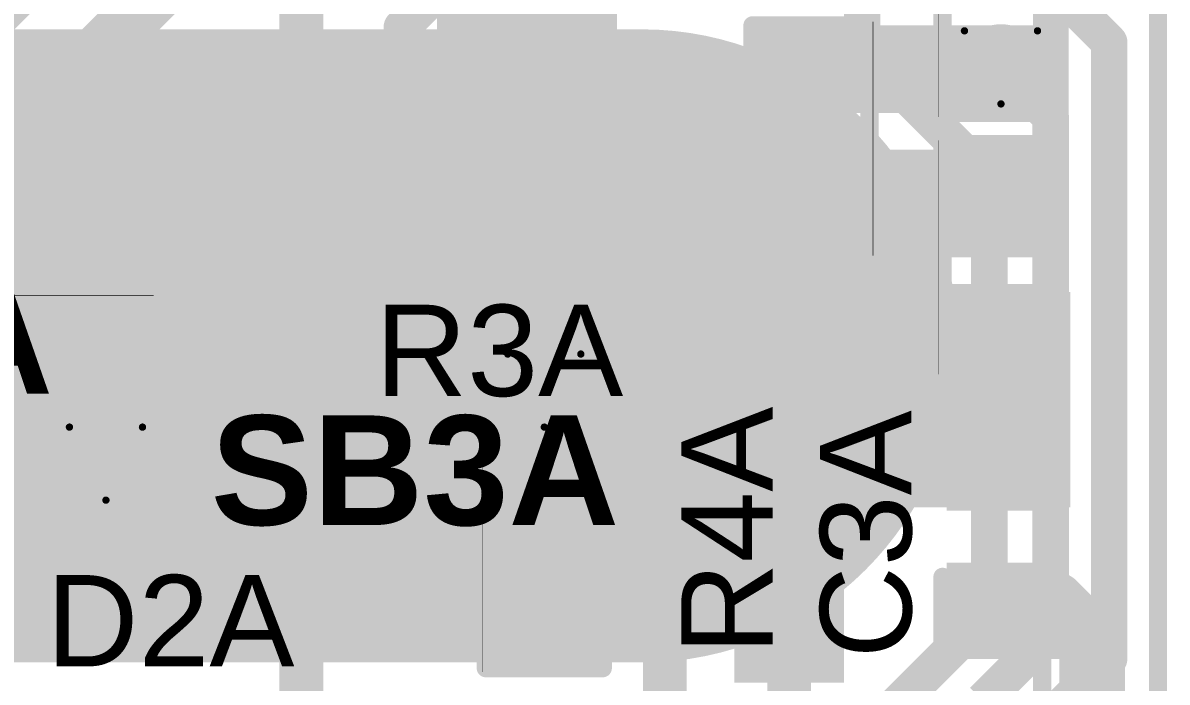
# Model space of a CAD drawing. Header units: inches. Extents: x -4.2 to 12.6, y -6.1 to 3.
# Drawn here: x -3.5186 to -3.2054, y -4.9446 to -4.7641 of the extents above; entities that cross this region are included whole.
import ezdxf

# ---------------------------------------------------------------- set-up
doc = ezdxf.new("R2010")
doc.units = ezdxf.units.IN
doc.header["$MEASUREMENT"] = 0
for name, color, linetype in [('Board Outline', 216, 'Continuous'), ('Bottom Layer', 5, 'Continuous'), ('Bottom Overlay', 54, 'Continuous'), ('Bottom Paste', 16, 'Continuous'), ('Drill Drawing', 1, 'Continuous'), ('Flex_Ribbon Bottom Coverlay', 6, 'Continuous'), ('Flex_Ribbon Top Overlay', 2, 'Continuous'), ('Top Layer', 1, 'Continuous'), ('Top Paste', 8, 'Continuous'), ('Top Solder', 216, 'Continuous'), ('Via Holes', 16, 'Continuous')]:
    doc.layers.add(name, color=color, linetype=linetype)
doc.styles.add('Arial', font='', dxfattribs={"height": 0.2})
doc.styles.add('Arial_Bold', font='', dxfattribs={"height": 0.2})
doc.styles.get('Arial').set_extended_font_data('Arial')
doc.styles.get('Arial_Bold').set_extended_font_data('Arial', bold=True)

# ---------------------------------------------------------------- blocks, each defined once
blk = doc.blocks.new('_EMG________B_2')
at = {"layer": 'Bottom Layer'}
h = blk.add_hatch(color=5, dxfattribs=at)
edge = h.paths.add_edge_path()
edge.add_arc((-0.1141722, 0.0005045), 0.0826771, 90, 270)
edge.add_line((-0.1141722, -0.0821726), (0.1141744, -0.0821726))
edge.add_arc((0.1141744, 0.0005045), 0.0826771, 270, 450)
edge.add_line((0.1141744, 0.0831816), (-0.1141722, 0.0831816))
at = {"layer": 'Bottom Paste'}
h = blk.add_hatch(color=16, dxfattribs=at)
edge = h.paths.add_edge_path()
edge.add_arc((-0.1141722, 0.0005045), 0.0826771, 90, 270)
edge.add_line((-0.1141722, -0.0821726), (0.1141744, -0.0821726))
edge.add_arc((0.1141744, 0.0005045), 0.0826771, 270, 450)
edge.add_line((0.1141744, 0.0831816), (-0.1141722, 0.0831816))
at = {"layer": 'Flex_Ribbon Bottom Coverlay'}
h = blk.add_hatch(color=6, dxfattribs=at)
edge = h.paths.add_edge_path()
edge.add_arc((-0.1141722, 0.0005045), 0.0866771, 90, 270)
edge.add_line((-0.1141722, -0.0861726), (0.1141744, -0.0861726))
edge.add_arc((0.1141744, 0.0005045), 0.0866771, 270, 450)
edge.add_line((0.1141744, 0.0871816), (-0.1141722, 0.0871816))
h = blk.add_hatch(color=6, dxfattribs=at)
edge = h.paths.add_edge_path()
edge.add_arc((-0.1141722, 0.0005045), 0.0866771, 90, 270)
edge.add_line((-0.1141722, -0.0861726), (0.1141744, -0.0861726))
edge.add_arc((0.1141744, 0.0005045), 0.0866771, 270, 450)
edge.add_line((0.1141744, 0.0871816), (-0.1141722, 0.0871816))
at = {"layer": 'Bottom Overlay', "const_width": 0.005}
blk.add_lwpolyline([(0.2237505, -0.4317177), (0.2237505, 0.4317242)], dxfattribs=at)
blk = doc.blocks.new('14_TSSOP_3')
at = {"layer": 'Flex_Ribbon Top Overlay'}
blk.add_hatch(color=2, dxfattribs=at).paths.add_polyline_path([(-0.084, 0.068), (-0.073, 0.068), (-0.073, 0.086), (-0.084, 0.086)])
at = {"layer": 'Top Layer'}
for points in [[(-0.1299212, 0.08562995), (-0.0885826, 0.08562995), (-0.0885826, 0.06791345), (-0.1299212, 0.06791345)], [(0.0885827, 0.08562995), (0.1299213, 0.08562995), (0.1299213, 0.06791345), (0.0885827, 0.06791345)], [(-0.1299212, 0.06003935), (-0.0885826, 0.06003935), (-0.0885826, 0.04232285), (-0.1299212, 0.04232285)], [(0.0885827, 0.06003945), (0.1299213, 0.06003945), (0.1299213, 0.04232295), (0.0885827, 0.04232295)], [(-0.1299212, 0.03444885), (-0.0885826, 0.03444885), (-0.0885826, 0.01673235), (-0.1299212, 0.01673235)], [(0.0885827, 0.03444885), (0.1299213, 0.03444885), (0.1299213, 0.01673235), (0.0885827, 0.01673235)], [(-0.1299212, 0.00885825), (-0.0885826, 0.00885825), (-0.0885826, -0.00885825), (-0.1299212, -0.00885825)], [(0.0885827, 0.00885835), (0.1299213, 0.00885835), (0.1299213, -0.00885815), (0.0885827, -0.00885815)], [(-0.1299212, -0.01673225), (-0.0885826, -0.01673225), (-0.0885826, -0.03444875), (-0.1299212, -0.03444875)], [(0.0885827, -0.01673225), (0.1299213, -0.01673225), (0.1299213, -0.03444875), (0.0885827, -0.03444875)], [(-0.1299212, -0.04232285), (-0.0885826, -0.04232285), (-0.0885826, -0.06003935), (-0.1299212, -0.06003935)], [(0.0885827, -0.04232275), (0.1299213, -0.04232275), (0.1299213, -0.06003925), (0.0885827, -0.06003925)], [(-0.1299212, -0.06791335), (-0.0885826, -0.06791335), (-0.0885826, -0.08562985), (-0.1299212, -0.08562985)], [(0.0885827, -0.06791335), (0.1299213, -0.06791335), (0.1299213, -0.08562985), (0.0885827, -0.08562985)]]:
    blk.add_hatch(color=1, dxfattribs=at).paths.add_polyline_path(points)
at = {"layer": 'Top Paste'}
for points in [[(-0.1299212, 0.08562995), (-0.0885826, 0.08562995), (-0.0885826, 0.06791345), (-0.1299212, 0.06791345)], [(0.0885827, 0.08562995), (0.1299213, 0.08562995), (0.1299213, 0.06791345), (0.0885827, 0.06791345)], [(-0.1299212, 0.06003935), (-0.0885826, 0.06003935), (-0.0885826, 0.04232285), (-0.1299212, 0.04232285)], [(0.0885827, 0.06003945), (0.1299213, 0.06003945), (0.1299213, 0.04232295), (0.0885827, 0.04232295)], [(-0.1299212, 0.03444885), (-0.0885826, 0.03444885), (-0.0885826, 0.01673235), (-0.1299212, 0.01673235)], [(0.0885827, 0.03444885), (0.1299213, 0.03444885), (0.1299213, 0.01673235), (0.0885827, 0.01673235)], [(-0.1299212, 0.00885825), (-0.0885826, 0.00885825), (-0.0885826, -0.00885825), (-0.1299212, -0.00885825)], [(0.0885827, 0.00885835), (0.1299213, 0.00885835), (0.1299213, -0.00885815), (0.0885827, -0.00885815)], [(-0.1299212, -0.01673225), (-0.0885826, -0.01673225), (-0.0885826, -0.03444875), (-0.1299212, -0.03444875)], [(0.0885827, -0.01673225), (0.1299213, -0.01673225), (0.1299213, -0.03444875), (0.0885827, -0.03444875)], [(-0.1299212, -0.04232285), (-0.0885826, -0.04232285), (-0.0885826, -0.06003935), (-0.1299212, -0.06003935)], [(0.0885827, -0.04232275), (0.1299213, -0.04232275), (0.1299213, -0.06003925), (0.0885827, -0.06003925)], [(-0.1299212, -0.06791335), (-0.0885826, -0.06791335), (-0.0885826, -0.08562985), (-0.1299212, -0.08562985)], [(0.0885827, -0.06791335), (0.1299213, -0.06791335), (0.1299213, -0.08562985), (0.0885827, -0.08562985)]]:
    blk.add_hatch(color=8, dxfattribs=at).paths.add_polyline_path(points)
at = {"layer": 'Top Solder'}
for points in [[(-0.1339212, 0.08962995), (-0.0845826, 0.08962995), (-0.0845826, 0.06391345), (-0.1339212, 0.06391345)], [(-0.1339212, 0.08962995), (-0.0845826, 0.08962995), (-0.0845826, 0.06391345), (-0.1339212, 0.06391345)], [(0.0845827, 0.08962995), (0.1339213, 0.08962995), (0.1339213, 0.06391345), (0.0845827, 0.06391345)], [(0.0845827, 0.08962995), (0.1339213, 0.08962995), (0.1339213, 0.06391345), (0.0845827, 0.06391345)], [(-0.1339212, 0.06403935), (-0.0845826, 0.06403935), (-0.0845826, 0.03832285), (-0.1339212, 0.03832285)], [(-0.1339212, 0.06403935), (-0.0845826, 0.06403935), (-0.0845826, 0.03832285), (-0.1339212, 0.03832285)], [(0.0845827, 0.06403945), (0.1339213, 0.06403945), (0.1339213, 0.03832295), (0.0845827, 0.03832295)], [(0.0845827, 0.06403945), (0.1339213, 0.06403945), (0.1339213, 0.03832295), (0.0845827, 0.03832295)], [(-0.1339212, 0.03844885), (-0.0845826, 0.03844885), (-0.0845826, 0.01273235), (-0.1339212, 0.01273235)], [(-0.1339212, 0.03844885), (-0.0845826, 0.03844885), (-0.0845826, 0.01273235), (-0.1339212, 0.01273235)], [(0.0845827, 0.03844885), (0.1339213, 0.03844885), (0.1339213, 0.01273235), (0.0845827, 0.01273235)], [(0.0845827, 0.03844885), (0.1339213, 0.03844885), (0.1339213, 0.01273235), (0.0845827, 0.01273235)], [(-0.1339212, 0.01285825), (-0.0845826, 0.01285825), (-0.0845826, -0.01285825), (-0.1339212, -0.01285825)], [(-0.1339212, 0.01285825), (-0.0845826, 0.01285825), (-0.0845826, -0.01285825), (-0.1339212, -0.01285825)], [(0.0845827, 0.01285835), (0.1339213, 0.01285835), (0.1339213, -0.01285815), (0.0845827, -0.01285815)], [(0.0845827, 0.01285835), (0.1339213, 0.01285835), (0.1339213, -0.01285815), (0.0845827, -0.01285815)], [(-0.1339212, -0.01273225), (-0.0845826, -0.01273225), (-0.0845826, -0.03844875), (-0.1339212, -0.03844875)], [(-0.1339212, -0.01273225), (-0.0845826, -0.01273225), (-0.0845826, -0.03844875), (-0.1339212, -0.03844875)], [(0.0845827, -0.01273225), (0.1339213, -0.01273225), (0.1339213, -0.03844875), (0.0845827, -0.03844875)], [(0.0845827, -0.01273225), (0.1339213, -0.01273225), (0.1339213, -0.03844875), (0.0845827, -0.03844875)], [(-0.1339212, -0.03832285), (-0.0845826, -0.03832285), (-0.0845826, -0.06403935), (-0.1339212, -0.06403935)], [(-0.1339212, -0.03832285), (-0.0845826, -0.03832285), (-0.0845826, -0.06403935), (-0.1339212, -0.06403935)], [(0.0845827, -0.03832275), (0.1339213, -0.03832275), (0.1339213, -0.06403925), (0.0845827, -0.06403925)], [(0.0845827, -0.03832275), (0.1339213, -0.03832275), (0.1339213, -0.06403925), (0.0845827, -0.06403925)], [(-0.1339212, -0.06391335), (-0.0845826, -0.06391335), (-0.0845826, -0.08962985), (-0.1339212, -0.08962985)], [(-0.1339212, -0.06391335), (-0.0845826, -0.06391335), (-0.0845826, -0.08962985), (-0.1339212, -0.08962985)], [(0.0845827, -0.06391335), (0.1339213, -0.06391335), (0.1339213, -0.08962985), (0.0845827, -0.08962985)], [(0.0845827, -0.06391335), (0.1339213, -0.06391335), (0.1339213, -0.08962985), (0.0845827, -0.08962985)]]:
    blk.add_hatch(color=216, dxfattribs=at).paths.add_polyline_path(points)
at = {"layer": 'Flex_Ribbon Top Overlay'}
for points, const_width in [([(0.0900001, 0.1), (-0.09, 0.1)], 0.005), ([(-0.09, 0.1), (-0.09, 0.092)], 0.005), ([(0.0900001, 0.1), (0.0900001, 0.092)], 0.005), ([(-0.136, 0.077), (-0.141, 0.082)], 0.007874), ([(-0.141, 0.082), (-0.141, 0.072)], 0.007874), ([(-0.136, 0.077), (-0.141, 0.072)], 0.007874), ([(-0.09, -0.0919999), (-0.09, -0.0999999)], 0.005), ([(0.0900001, -0.0919999), (0.0900001, -0.0999999)], 0.005), ([(0.0900001, -0.0999999), (-0.09, -0.0999999)], 0.005)]:
    blk.add_lwpolyline(points, dxfattribs=dict(at, const_width=const_width))
for points, const_width in [([(-0.09125, 0.1, 1), (-0.08875, 0.1, 1)], 0.0025), ([(-0.09125, 0.1, 1), (-0.08875, 0.1, 1)], 0.0025), ([(0.0887501, 0.1, 1), (0.0912501, 0.1, 1)], 0.0025), ([(0.0887501, 0.1, 1), (0.0912501, 0.1, 1)], 0.0025), ([(-0.09125, 0.092, 1), (-0.08875, 0.092, 1)], 0.0025), ([(0.0887501, 0.092, 1), (0.0912501, 0.092, 1)], 0.0025), ([(-0.1429685, 0.082, 1), (-0.1390315, 0.082, 1)], 0.003937), ([(-0.1429685, 0.082, 1), (-0.1390315, 0.082, 1)], 0.003937), ([(-0.1379685, 0.077, 1), (-0.1340315, 0.077, 1)], 0.003937), ([(-0.1379685, 0.077, 1), (-0.1340315, 0.077, 1)], 0.003937), ([(-0.1429685, 0.072, 1), (-0.1390315, 0.072, 1)], 0.003937), ([(-0.1429685, 0.072, 1), (-0.1390315, 0.072, 1)], 0.003937), ([(-0.09125, -0.0919999, 1), (-0.08875, -0.0919999, 1)], 0.0025), ([(0.0887501, -0.0919999, 1), (0.0912501, -0.0919999, 1)], 0.0025), ([(-0.09125, -0.0999999, 1), (-0.08875, -0.0999999, 1)], 0.0025), ([(-0.09125, -0.0999999, 1), (-0.08875, -0.0999999, 1)], 0.0025), ([(0.0887501, -0.0999999, 1), (0.0912501, -0.0999999, 1)], 0.0025), ([(0.0887501, -0.0999999, 1), (0.0912501, -0.0999999, 1)], 0.0025)]:
    blk.add_lwpolyline(points, format="xyb", close=True, dxfattribs=dict(at, const_width=const_width))
blk = doc.blocks.new('S______B______0402_9')
at = {"layer": 'Top Layer'}
for points in [[(-0.0275, -0.0125), (-0.0275, 0.0125), (-0.0095, 0.0125), (-0.0095, -0.0125)], [(0.0095, -0.0125), (0.0095, 0.0125), (0.0275, 0.0125), (0.0275, -0.0125)]]:
    blk.add_hatch(color=1, dxfattribs=at).paths.add_polyline_path(points)
at = {"layer": 'Top Paste'}
for points in [[(-0.0275, -0.0125), (-0.0275, 0.0125), (-0.0095, 0.0125), (-0.0095, -0.0125)], [(0.0095, -0.0125), (0.0095, 0.0125), (0.0275, 0.0125), (0.0275, -0.0125)]]:
    blk.add_hatch(color=8, dxfattribs=at).paths.add_polyline_path(points)
at = {"layer": 'Top Solder'}
for points in [[(-0.0296654, -0.0146654), (-0.0296654, 0.0146654), (-0.0073346, 0.0146654), (-0.0073346, -0.0146654)], [(-0.0296654, -0.0146654), (-0.0296654, 0.0146654), (-0.0073346, 0.0146654), (-0.0073346, -0.0146654)], [(0.0073346, -0.0146654), (0.0073346, 0.0146654), (0.0296654, 0.0146654), (0.0296654, -0.0146654)], [(0.0073346, -0.0146654), (0.0073346, 0.0146654), (0.0296654, 0.0146654), (0.0296654, -0.0146654)]]:
    blk.add_hatch(color=216, dxfattribs=at).paths.add_polyline_path(points)
at = {"layer": 'Flex_Ribbon Top Overlay'}
for points, const_width in [([(0.031, 0.016), (-0.031, 0.016)], 0.005), ([(-0.031, 0.016), (-0.031, -0.016)], 0.005), ([(0.031, 0.016), (0.031, -0.016)], 0.005), ([(0.031, -0.016), (-0.031, -0.016)], 0.005), ([(0.032, -0.017), (-0.032, -0.017)], 0.000127)]:
    blk.add_lwpolyline(points, dxfattribs=dict(at, const_width=const_width))
for points, const_width in [([(-0.03225, 0.016, 1), (-0.02975, 0.016, 1)], 0.0025), ([(-0.03225, 0.016, 1), (-0.02975, 0.016, 1)], 0.0025), ([(0.02975, 0.016, 1), (0.03225, 0.016, 1)], 0.0025), ([(0.02975, 0.016, 1), (0.03225, 0.016, 1)], 0.0025), ([(-0.03225, -0.016, 1), (-0.02975, -0.016, 1)], 0.0025), ([(-0.03225, -0.016, 1), (-0.02975, -0.016, 1)], 0.0025), ([(0.02975, -0.016, 1), (0.03225, -0.016, 1)], 0.0025), ([(0.02975, -0.016, 1), (0.03225, -0.016, 1)], 0.0025), ([(-0.0320317, -0.017, 1), (-0.0319683, -0.017, 1)], 6.35e-05), ([(0.0319683, -0.017, 1), (0.0320317, -0.017, 1)], 6.35e-05)]:
    blk.add_lwpolyline(points, format="xyb", close=True, dxfattribs=dict(at, const_width=const_width))
blk = doc.blocks.new('S______B______0402_10')
at = {"layer": 'Top Layer'}
for points in [[(-0.0275, -0.0125), (-0.0275, 0.0125), (-0.0095, 0.0125), (-0.0095, -0.0125)], [(0.0095, -0.0125), (0.0095, 0.0125), (0.0275, 0.0125), (0.0275, -0.0125)]]:
    blk.add_hatch(color=1, dxfattribs=at).paths.add_polyline_path(points)
at = {"layer": 'Top Paste'}
for points in [[(-0.0275, -0.0125), (-0.0275, 0.0125), (-0.0095, 0.0125), (-0.0095, -0.0125)], [(0.0095, -0.0125), (0.0095, 0.0125), (0.0275, 0.0125), (0.0275, -0.0125)]]:
    blk.add_hatch(color=8, dxfattribs=at).paths.add_polyline_path(points)
at = {"layer": 'Top Solder'}
for points in [[(-0.0296654, -0.0146654), (-0.0296654, 0.0146654), (-0.0073346, 0.0146654), (-0.0073346, -0.0146654)], [(-0.0296654, -0.0146654), (-0.0296654, 0.0146654), (-0.0073346, 0.0146654), (-0.0073346, -0.0146654)], [(0.0073346, -0.0146654), (0.0073346, 0.0146654), (0.0296654, 0.0146654), (0.0296654, -0.0146654)], [(0.0073346, -0.0146654), (0.0073346, 0.0146654), (0.0296654, 0.0146654), (0.0296654, -0.0146654)]]:
    blk.add_hatch(color=216, dxfattribs=at).paths.add_polyline_path(points)
at = {"layer": 'Flex_Ribbon Top Overlay'}
for points, const_width in [([(0.031, 0.016), (-0.031, 0.016)], 0.005), ([(-0.031, -0.016), (-0.031, 0.016)], 0.005), ([(0.031, -0.016), (0.031, 0.016)], 0.005), ([(0.031, -0.016), (-0.031, -0.016)], 0.005), ([(0.032, -0.017), (-0.032, -0.017)], 0.000127)]:
    blk.add_lwpolyline(points, dxfattribs=dict(at, const_width=const_width))
for points, const_width in [([(-0.03225, 0.016, 1), (-0.02975, 0.016, 1)], 0.0025), ([(-0.03225, 0.016, 1), (-0.02975, 0.016, 1)], 0.0025), ([(0.02975, 0.016, 1), (0.03225, 0.016, 1)], 0.0025), ([(0.02975, 0.016, 1), (0.03225, 0.016, 1)], 0.0025), ([(-0.03225, -0.016, 1), (-0.02975, -0.016, 1)], 0.0025), ([(-0.03225, -0.016, 1), (-0.02975, -0.016, 1)], 0.0025), ([(0.02975, -0.016, 1), (0.03225, -0.016, 1)], 0.0025), ([(0.02975, -0.016, 1), (0.03225, -0.016, 1)], 0.0025), ([(-0.0320317, -0.017, 1), (-0.0319683, -0.017, 1)], 6.35e-05), ([(0.0319683, -0.017, 1), (0.0320317, -0.017, 1)], 6.35e-05)]:
    blk.add_lwpolyline(points, format="xyb", close=True, dxfattribs=dict(at, const_width=const_width))
blk = doc.blocks.new('R___0402_20')
at = {"layer": 'Top Layer'}
for points in [[(-0.0275, -0.0125), (-0.0275, 0.0125), (-0.0095, 0.0125), (-0.0095, -0.0125)], [(0.0095, -0.0125), (0.0095, 0.0125), (0.0275, 0.0125), (0.0275, -0.0125)]]:
    blk.add_hatch(color=1, dxfattribs=at).paths.add_polyline_path(points)
at = {"layer": 'Top Paste'}
for points in [[(-0.0275, -0.0125), (-0.0275, 0.0125), (-0.0095, 0.0125), (-0.0095, -0.0125)], [(0.0095, -0.0125), (0.0095, 0.0125), (0.0275, 0.0125), (0.0275, -0.0125)]]:
    blk.add_hatch(color=8, dxfattribs=at).paths.add_polyline_path(points)
at = {"layer": 'Top Solder'}
for points in [[(-0.0296654, -0.0146654), (-0.0296654, 0.0146654), (-0.0073346, 0.0146654), (-0.0073346, -0.0146654)], [(-0.0296654, -0.0146654), (-0.0296654, 0.0146654), (-0.0073346, 0.0146654), (-0.0073346, -0.0146654)], [(0.0073346, -0.0146654), (0.0073346, 0.0146654), (0.0296654, 0.0146654), (0.0296654, -0.0146654)], [(0.0073346, -0.0146654), (0.0073346, 0.0146654), (0.0296654, 0.0146654), (0.0296654, -0.0146654)]]:
    blk.add_hatch(color=216, dxfattribs=at).paths.add_polyline_path(points)
at = {"layer": 'Flex_Ribbon Top Overlay'}
for points, const_width in [([(0.031, 0.016), (-0.031, 0.016)], 0.005), ([(-0.031, -0.016), (-0.031, 0.016)], 0.005), ([(0.031, -0.016), (0.031, 0.016)], 0.005), ([(0.031, -0.016), (-0.031, -0.016)], 0.005), ([(0.032, -0.017), (-0.032, -0.017)], 0.000127)]:
    blk.add_lwpolyline(points, dxfattribs=dict(at, const_width=const_width))
for points, const_width in [([(-0.03225, 0.016, 1), (-0.02975, 0.016, 1)], 0.0025), ([(-0.03225, 0.016, 1), (-0.02975, 0.016, 1)], 0.0025), ([(0.02975, 0.016, 1), (0.03225, 0.016, 1)], 0.0025), ([(0.02975, 0.016, 1), (0.03225, 0.016, 1)], 0.0025), ([(-0.03225, -0.016, 1), (-0.02975, -0.016, 1)], 0.0025), ([(-0.03225, -0.016, 1), (-0.02975, -0.016, 1)], 0.0025), ([(0.02975, -0.016, 1), (0.03225, -0.016, 1)], 0.0025), ([(0.02975, -0.016, 1), (0.03225, -0.016, 1)], 0.0025), ([(-0.0320317, -0.017, 1), (-0.0319683, -0.017, 1)], 6.35e-05), ([(0.0319683, -0.017, 1), (0.0320317, -0.017, 1)], 6.35e-05)]:
    blk.add_lwpolyline(points, format="xyb", close=True, dxfattribs=dict(at, const_width=const_width))
blk = doc.blocks.new('R___0402_21')
at = {"layer": 'Top Layer'}
for points in [[(-0.0275, -0.0125), (-0.0275, 0.0125), (-0.0095, 0.0125), (-0.0095, -0.0125)], [(0.0095, -0.0125), (0.0095, 0.0125), (0.0275, 0.0125), (0.0275, -0.0125)]]:
    blk.add_hatch(color=1, dxfattribs=at).paths.add_polyline_path(points)
at = {"layer": 'Top Paste'}
for points in [[(-0.0275, -0.0125), (-0.0275, 0.0125), (-0.0095, 0.0125), (-0.0095, -0.0125)], [(0.0095, -0.0125), (0.0095, 0.0125), (0.0275, 0.0125), (0.0275, -0.0125)]]:
    blk.add_hatch(color=8, dxfattribs=at).paths.add_polyline_path(points)
at = {"layer": 'Top Solder'}
for points in [[(-0.0296654, -0.0146654), (-0.0296654, 0.0146654), (-0.0073346, 0.0146654), (-0.0073346, -0.0146654)], [(-0.0296654, -0.0146654), (-0.0296654, 0.0146654), (-0.0073346, 0.0146654), (-0.0073346, -0.0146654)], [(0.0073346, -0.0146654), (0.0073346, 0.0146654), (0.0296654, 0.0146654), (0.0296654, -0.0146654)], [(0.0073346, -0.0146654), (0.0073346, 0.0146654), (0.0296654, 0.0146654), (0.0296654, -0.0146654)]]:
    blk.add_hatch(color=216, dxfattribs=at).paths.add_polyline_path(points)
at = {"layer": 'Flex_Ribbon Top Overlay'}
for points, const_width in [([(-0.031, 0.016), (0.031, 0.016)], 0.005), ([(-0.031, 0.016), (-0.031, -0.016)], 0.005), ([(0.031, 0.016), (0.031, -0.016)], 0.005), ([(-0.031, -0.016), (0.031, -0.016)], 0.005), ([(-0.032, -0.017), (0.032, -0.017)], 0.000127)]:
    blk.add_lwpolyline(points, dxfattribs=dict(at, const_width=const_width))
for points, const_width in [([(-0.03225, 0.016, 1), (-0.02975, 0.016, 1)], 0.0025), ([(-0.03225, 0.016, 1), (-0.02975, 0.016, 1)], 0.0025), ([(0.02975, 0.016, 1), (0.03225, 0.016, 1)], 0.0025), ([(0.02975, 0.016, 1), (0.03225, 0.016, 1)], 0.0025), ([(-0.03225, -0.016, 1), (-0.02975, -0.016, 1)], 0.0025), ([(-0.03225, -0.016, 1), (-0.02975, -0.016, 1)], 0.0025), ([(0.02975, -0.016, 1), (0.03225, -0.016, 1)], 0.0025), ([(0.02975, -0.016, 1), (0.03225, -0.016, 1)], 0.0025), ([(-0.0320317, -0.017, 1), (-0.0319683, -0.017, 1)], 6.35e-05), ([(0.0319683, -0.017, 1), (0.0320317, -0.017, 1)], 6.35e-05)]:
    blk.add_lwpolyline(points, format="xyb", close=True, dxfattribs=dict(at, const_width=const_width))
blk = doc.blocks.new('R___0402_22')
at = {"layer": 'Top Layer'}
for points in [[(-0.0275, -0.0125), (-0.0275, 0.0125), (-0.0095, 0.0125), (-0.0095, -0.0125)], [(0.0095, -0.0125), (0.0095, 0.0125), (0.0275, 0.0125), (0.0275, -0.0125)]]:
    blk.add_hatch(color=1, dxfattribs=at).paths.add_polyline_path(points)
at = {"layer": 'Top Paste'}
for points in [[(-0.0275, -0.0125), (-0.0275, 0.0125), (-0.0095, 0.0125), (-0.0095, -0.0125)], [(0.0095, -0.0125), (0.0095, 0.0125), (0.0275, 0.0125), (0.0275, -0.0125)]]:
    blk.add_hatch(color=8, dxfattribs=at).paths.add_polyline_path(points)
at = {"layer": 'Top Solder'}
for points in [[(-0.0296654, -0.0146654), (-0.0296654, 0.0146654), (-0.0073346, 0.0146654), (-0.0073346, -0.0146654)], [(-0.0296654, -0.0146654), (-0.0296654, 0.0146654), (-0.0073346, 0.0146654), (-0.0073346, -0.0146654)], [(0.0073346, -0.0146654), (0.0073346, 0.0146654), (0.0296654, 0.0146654), (0.0296654, -0.0146654)], [(0.0073346, -0.0146654), (0.0073346, 0.0146654), (0.0296654, 0.0146654), (0.0296654, -0.0146654)]]:
    blk.add_hatch(color=216, dxfattribs=at).paths.add_polyline_path(points)
at = {"layer": 'Flex_Ribbon Top Overlay'}
for points, const_width in [([(0.031, 0.016), (-0.031, 0.016)], 0.005), ([(-0.031, -0.016), (-0.031, 0.016)], 0.005), ([(0.031, -0.016), (0.031, 0.016)], 0.005), ([(0.031, -0.016), (-0.031, -0.016)], 0.005), ([(0.032, -0.017), (-0.032, -0.017)], 0.000127)]:
    blk.add_lwpolyline(points, dxfattribs=dict(at, const_width=const_width))
for points, const_width in [([(-0.03225, 0.016, 1), (-0.02975, 0.016, 1)], 0.0025), ([(-0.03225, 0.016, 1), (-0.02975, 0.016, 1)], 0.0025), ([(0.02975, 0.016, 1), (0.03225, 0.016, 1)], 0.0025), ([(0.02975, 0.016, 1), (0.03225, 0.016, 1)], 0.0025), ([(-0.03225, -0.016, 1), (-0.02975, -0.016, 1)], 0.0025), ([(-0.03225, -0.016, 1), (-0.02975, -0.016, 1)], 0.0025), ([(0.02975, -0.016, 1), (0.03225, -0.016, 1)], 0.0025), ([(0.02975, -0.016, 1), (0.03225, -0.016, 1)], 0.0025), ([(-0.0320317, -0.017, 1), (-0.0319683, -0.017, 1)], 6.35e-05), ([(0.0319683, -0.017, 1), (0.0320317, -0.017, 1)], 6.35e-05)]:
    blk.add_lwpolyline(points, format="xyb", close=True, dxfattribs=dict(at, const_width=const_width))
blk = doc.blocks.new('C___0402_32')
at = {"layer": 'Top Layer'}
for points in [[(-0.0275, -0.0125), (-0.0275, 0.0125), (-0.0095, 0.0125), (-0.0095, -0.0125)], [(0.0095, -0.0125), (0.0095, 0.0125), (0.0275, 0.0125), (0.0275, -0.0125)]]:
    blk.add_hatch(color=1, dxfattribs=at).paths.add_polyline_path(points)
at = {"layer": 'Top Paste'}
for points in [[(-0.0275, -0.0125), (-0.0275, 0.0125), (-0.0095, 0.0125), (-0.0095, -0.0125)], [(0.0095, -0.0125), (0.0095, 0.0125), (0.0275, 0.0125), (0.0275, -0.0125)]]:
    blk.add_hatch(color=8, dxfattribs=at).paths.add_polyline_path(points)
at = {"layer": 'Top Solder'}
for points in [[(-0.0298622, -0.0148622), (-0.0298622, 0.0148622), (-0.0071378, 0.0148622), (-0.0071378, -0.0148622)], [(-0.0298622, -0.0148622), (-0.0298622, 0.0148622), (-0.0071378, 0.0148622), (-0.0071378, -0.0148622)], [(0.0071378, -0.0148622), (0.0071378, 0.0148622), (0.0298622, 0.0148622), (0.0298622, -0.0148622)], [(0.0071378, -0.0148622), (0.0071378, 0.0148622), (0.0298622, 0.0148622), (0.0298622, -0.0148622)]]:
    blk.add_hatch(color=216, dxfattribs=at).paths.add_polyline_path(points)
at = {"layer": 'Flex_Ribbon Top Overlay', "const_width": 0.005}
for points in [[(-0.031, 0.016), (-0.031, -0.016)], [(-0.031, 0.016), (-0.011, 0.016)], [(0.011, 0.016), (0.031, 0.016)], [(0.031, 0.016), (0.031, -0.016)], [(-0.031, -0.016), (-0.011, -0.016)], [(0.011, -0.016), (0.031, -0.016)]]:
    blk.add_lwpolyline(points, dxfattribs=at)
at = {"layer": 'Flex_Ribbon Top Overlay', "const_width": 0.0025}
for points in [[(-0.03225, 0.016, 1), (-0.02975, 0.016, 1)], [(-0.03225, 0.016, 1), (-0.02975, 0.016, 1)], [(-0.01225, 0.016, 1), (-0.00975, 0.016, 1)], [(0.00975, 0.016, 1), (0.01225, 0.016, 1)], [(0.02975, 0.016, 1), (0.03225, 0.016, 1)], [(0.02975, 0.016, 1), (0.03225, 0.016, 1)], [(-0.03225, -0.016, 1), (-0.02975, -0.016, 1)], [(-0.03225, -0.016, 1), (-0.02975, -0.016, 1)], [(-0.01225, -0.016, 1), (-0.00975, -0.016, 1)], [(0.00975, -0.016, 1), (0.01225, -0.016, 1)], [(0.02975, -0.016, 1), (0.03225, -0.016, 1)], [(0.02975, -0.016, 1), (0.03225, -0.016, 1)]]:
    blk.add_lwpolyline(points, format="xyb", close=True, dxfattribs=at)

msp = doc.modelspace()

# ---------------------------------------------------------------- hatches: boundary and pattern name
at = {"layer": 'Bottom Layer'}
h = msp.add_hatch(color=5, dxfattribs=at)
edge = h.paths.add_edge_path()
edge.add_arc((-3.2508727, -4.7762842), 0.011811, 0, 360)
h = msp.add_hatch(color=5, dxfattribs=at)
edge = h.paths.add_edge_path()
edge.add_arc((-3.3758926, -4.8647842), 0.011811, 0, 360)
h = msp.add_hatch(color=5, dxfattribs=at)
edge = h.paths.add_edge_path()
edge.add_arc((-3.4958926, -4.8847842), 0.011811, 0, 360)
at = {"layer": 'Top Layer'}
for points in [[(-3.3188926, -4.7887842), (-3.2358926, -4.7887842), (-3.2358926, -4.7647842), (-3.3188926, -4.7647842)], [(-3.3238728, -4.9447842), (-3.2938728, -4.9447842), (-3.2938728, -4.7987842), (-3.3238728, -4.7987842)], [(-3.3238728, -4.8282842), (-3.2348728, -4.8282842), (-3.2348728, -4.7987842), (-3.3238728, -4.7987842)], [(-3.2788727, -4.8967842), (-3.2318727, -4.8967842), (-3.2318727, -4.8377842), (-3.2788727, -4.8377842)], [(-3.2788727, -4.8577842), (-3.2318727, -4.8577842), (-3.2318727, -4.8377842), (-3.2788727, -4.8377842)], [(-3.4208926, -4.9377842), (-3.3608926, -4.9377842), (-3.3608926, -4.9117842), (-3.4208926, -4.9117842)]]:
    msp.add_hatch(color=1, dxfattribs=at).paths.add_polyline_path(points)
h = msp.add_hatch(color=1, dxfattribs=at)
edge = h.paths.add_edge_path()
edge.add_arc((-3.2508727, -4.7762842), 0.011811, 0, 360)
h = msp.add_hatch(color=1, dxfattribs=at)
edge = h.paths.add_edge_path()
edge.add_arc((-3.3758926, -4.8647842), 0.011811, 0, 360)
h = msp.add_hatch(color=1, dxfattribs=at)
edge = h.paths.add_edge_path()
edge.add_arc((-3.4958926, -4.8847842), 0.011811, 0, 360)
at = {"layer": 'Via Holes'}
h = msp.add_hatch(color=7, dxfattribs=at)
edge = h.paths.add_edge_path()
edge.add_arc((-3.2508727, -4.7762842), 0.0059055, 0, 360)
h = msp.add_hatch(color=7, dxfattribs=at)
edge = h.paths.add_edge_path()
edge.add_arc((-3.3758926, -4.8647842), 0.0059055, 0, 360)
h = msp.add_hatch(color=7, dxfattribs=at)
edge = h.paths.add_edge_path()
edge.add_arc((-3.4958926, -4.8847842), 0.0059055, 0, 360)

# ---------------------------------------------------------------- linework, layer by layer
at = {"layer": 'Board Outline', "const_width": 0.005}
msp.add_lwpolyline([(-3.207894, -4.4233231), (-3.2078926, -5.2837858)], dxfattribs=at)
msp.add_lwpolyline([(-3.207894, -4.4233231), (-3.2078926, -5.2837858)], dxfattribs=at)
at = {"layer": 'Bottom Layer', "const_width": 0.01}
for points in [[(-3.2888926, -4.7717842), (-3.2888926, -4.7157842)], [(-3.2318926, -4.7587842), (-3.2212579, -4.7694189)], [(-3.2888926, -4.7717842), (-3.2540531, -4.8066237)], [(-3.2212579, -4.9381495), (-3.2212579, -4.7694189)], [(-3.2508727, -4.7762842), (-3.2372579, -4.789899)], [(-3.2372579, -4.9311495), (-3.2372579, -4.789899)], [(-3.2540531, -4.9253173), (-3.2540531, -4.8066237)], [(-3.2958926, -4.9671568), (-3.2540531, -4.9253173)], [(-3.2558123, -4.9497039), (-3.2372579, -4.9311495)], [(-3.2518452, -4.9687368), (-3.2212579, -4.9381495)]]:
    msp.add_lwpolyline(points, dxfattribs=at)
at = {"layer": 'Bottom Layer', "const_width": 0.005}
for points in [[(-3.2913926, -4.7717842, 1), (-3.2863926, -4.7717842, 1)], [(-3.2913926, -4.7717842, 1), (-3.2863926, -4.7717842, 1)], [(-3.2237579, -4.7694189, 1), (-3.2187579, -4.7694189, 1)], [(-3.2237579, -4.7694189, 1), (-3.2187579, -4.7694189, 1)], [(-3.2533727, -4.7762842, 1), (-3.2483727, -4.7762842, 1)], [(-3.2397579, -4.789899, 1), (-3.2347579, -4.789899, 1)], [(-3.2397579, -4.789899, 1), (-3.2347579, -4.789899, 1)], [(-3.2565531, -4.8066237, 1), (-3.2515531, -4.8066237, 1)], [(-3.2565531, -4.8066237, 1), (-3.2515531, -4.8066237, 1)], [(-3.2565531, -4.9253173, 1), (-3.2515531, -4.9253173, 1)], [(-3.2565531, -4.9253173, 1), (-3.2515531, -4.9253173, 1)], [(-3.2397579, -4.9311495, 1), (-3.2347579, -4.9311495, 1)], [(-3.2397579, -4.9311495, 1), (-3.2347579, -4.9311495, 1)], [(-3.2237579, -4.9381495, 1), (-3.2187579, -4.9381495, 1)], [(-3.2237579, -4.9381495, 1), (-3.2187579, -4.9381495, 1)]]:
    msp.add_lwpolyline(points, format="xyb", close=True, dxfattribs=at)
at = {"layer": 'Drill Drawing', "const_width": 0.002}
for points in [[(-3.2608727, -4.7662842), (-3.2408727, -4.7662842)], [(-3.2608727, -4.7662842), (-3.2508727, -4.7862842)], [(-3.2508727, -4.7862842), (-3.2408727, -4.7662842)], [(-3.3858926, -4.8547842), (-3.3658926, -4.8547842)], [(-3.3858926, -4.8547842), (-3.3758926, -4.8747842)], [(-3.3758926, -4.8747842), (-3.3658926, -4.8547842)], [(-3.5058926, -4.8747842), (-3.4858926, -4.8747842)], [(-3.5058926, -4.8747842), (-3.4958926, -4.8947842)], [(-3.4958926, -4.8947842), (-3.4858926, -4.8747842)]]:
    msp.add_lwpolyline(points, dxfattribs=at)
at = {"layer": 'Drill Drawing', "const_width": 0.001}
for points in [[(-3.2613727, -4.7662842, 1), (-3.2603727, -4.7662842, 1)], [(-3.2613727, -4.7662842, 1), (-3.2603727, -4.7662842, 1)], [(-3.2413727, -4.7662842, 1), (-3.2403727, -4.7662842, 1)], [(-3.2413727, -4.7662842, 1), (-3.2403727, -4.7662842, 1)], [(-3.2513727, -4.7862842, 1), (-3.2503727, -4.7862842, 1)], [(-3.2513727, -4.7862842, 1), (-3.2503727, -4.7862842, 1)], [(-3.3863926, -4.8547842, 1), (-3.3853926, -4.8547842, 1)], [(-3.3863926, -4.8547842, 1), (-3.3853926, -4.8547842, 1)], [(-3.3663926, -4.8547842, 1), (-3.3653926, -4.8547842, 1)], [(-3.3663926, -4.8547842, 1), (-3.3653926, -4.8547842, 1)], [(-3.5063926, -4.8747842, 1), (-3.5053926, -4.8747842, 1)], [(-3.5063926, -4.8747842, 1), (-3.5053926, -4.8747842, 1)], [(-3.4863926, -4.8747842, 1), (-3.4853926, -4.8747842, 1)], [(-3.4863926, -4.8747842, 1), (-3.4853926, -4.8747842, 1)], [(-3.3763926, -4.8747842, 1), (-3.3753926, -4.8747842, 1)], [(-3.3763926, -4.8747842, 1), (-3.3753926, -4.8747842, 1)], [(-3.4963926, -4.8947842, 1), (-3.4953926, -4.8947842, 1)], [(-3.4963926, -4.8947842, 1), (-3.4953926, -4.8947842, 1)]]:
    msp.add_lwpolyline(points, format="xyb", close=True, dxfattribs=at)
at = {"layer": 'Top Layer'}
for points, const_width in [([(-3.5333926, -4.8074448), (-3.4768727, -4.7509249)], 0.015), ([(-3.4423926, -5.0347842), (-3.4423926, -4.7507842)], 0.012), ([(-3.5658926, -4.8037842), (-3.5128926, -4.7507842)], 0.01), ([(-3.4148926, -4.7653468), (-3.4081411, -4.7585953)], 0.01), ([(-3.4148926, -4.9184263), (-3.4148926, -4.7653468)], 0.01), ([(-3.3806209, -4.7809653), (-3.3796366, -4.7809653)], 0.01), ([(-3.3796366, -4.7809653), (-3.3795461, -4.7808748)], 0.01), ([(-3.3796366, -4.7809653), (-3.3440737, -4.7809653)], 0.01), ([(-3.3440737, -4.7809653), (-3.3048138, -4.8202252)], 0.01), ([(-3.3806209, -4.8065559), (-3.3487505, -4.8065559)], 0.012), ([(-3.3487505, -4.8065559), (-3.3428926, -4.8124138)], 0.012), ([(-3.3428926, -4.9715086), (-3.3428926, -4.8124138)], 0.012), ([(-3.3088728, -5.0057843), (-3.3088728, -4.8357842)], 0.012), ([(-3.4958926, -4.8847842), (-3.4958926, -4.8582842)], 0.012), ([(-3.3758926, -4.8912842), (-3.3758926, -4.8647842)], 0.012), ([(-3.4148926, -4.9184263), (-3.4090347, -4.9242842)], 0.01), ([(-3.2508727, -4.9232842), (-3.2364368, -4.9232842)], 0.018), ([(-3.2364368, -4.9232842), (-3.2258926, -4.9338284)], 0.018), ([(-3.4090347, -4.9242842), (-3.3798926, -4.9242842)], 0.01), ([(-3.3798926, -4.9242842), (-3.3758926, -4.9282842)], 0.01), ([(-3.2258926, -5.0117842), (-3.2258926, -4.9338284)], 0.018)]:
    msp.add_lwpolyline(points, dxfattribs=dict(at, const_width=const_width))
for points, const_width in [([(-3.4173926, -4.7653468, 1), (-3.4123926, -4.7653468, 1)], 0.005), ([(-3.4173926, -4.7653468, 1), (-3.4123926, -4.7653468, 1)], 0.005), ([(-3.3831209, -4.7809653, 1), (-3.3781209, -4.7809653, 1)], 0.005), ([(-3.3821366, -4.7809653, 1), (-3.3771366, -4.7809653, 1)], 0.005), ([(-3.3821366, -4.7809653, 1), (-3.3771366, -4.7809653, 1)], 0.005), ([(-3.3821366, -4.7809653, 1), (-3.3771366, -4.7809653, 1)], 0.005), ([(-3.3820461, -4.7808748, 1), (-3.3770461, -4.7808748, 1)], 0.005), ([(-3.3465737, -4.7809653, 1), (-3.3415737, -4.7809653, 1)], 0.005), ([(-3.3465737, -4.7809653, 1), (-3.3415737, -4.7809653, 1)], 0.005), ([(-3.3836209, -4.8065559, 1), (-3.3776209, -4.8065559, 1)], 0.006), ([(-3.3517505, -4.8065559, 1), (-3.3457505, -4.8065559, 1)], 0.006), ([(-3.3517505, -4.8065559, 1), (-3.3457505, -4.8065559, 1)], 0.006), ([(-3.3458926, -4.8124138, 1), (-3.3398926, -4.8124138, 1)], 0.006), ([(-3.3458926, -4.8124138, 1), (-3.3398926, -4.8124138, 1)], 0.006), ([(-3.3073138, -4.8202252, 1), (-3.3023138, -4.8202252, 1)], 0.005), ([(-3.3118728, -4.8357842, 1), (-3.3058728, -4.8357842, 1)], 0.006), ([(-3.4988926, -4.8582842, 1), (-3.4928926, -4.8582842, 1)], 0.006), ([(-3.3788926, -4.8647842, 1), (-3.3728926, -4.8647842, 1)], 0.006), ([(-3.4988926, -4.8847842, 1), (-3.4928926, -4.8847842, 1)], 0.006), ([(-3.3788926, -4.8912842, 1), (-3.3728926, -4.8912842, 1)], 0.006), ([(-3.4173926, -4.9184263, 1), (-3.4123926, -4.9184263, 1)], 0.005), ([(-3.4173926, -4.9184263, 1), (-3.4123926, -4.9184263, 1)], 0.005), ([(-3.2553727, -4.9232842, 1), (-3.2463727, -4.9232842, 1)], 0.009), ([(-3.2409368, -4.9232842, 1), (-3.2319368, -4.9232842, 1)], 0.009), ([(-3.2409368, -4.9232842, 1), (-3.2319368, -4.9232842, 1)], 0.009), ([(-3.4115347, -4.9242842, 1), (-3.4065347, -4.9242842, 1)], 0.005), ([(-3.4115347, -4.9242842, 1), (-3.4065347, -4.9242842, 1)], 0.005), ([(-3.3823926, -4.9242842, 1), (-3.3773926, -4.9242842, 1)], 0.005), ([(-3.3823926, -4.9242842, 1), (-3.3773926, -4.9242842, 1)], 0.005), ([(-3.3783926, -4.9282842, 1), (-3.3733926, -4.9282842, 1)], 0.005), ([(-3.2303926, -4.9338284, 1), (-3.2213926, -4.9338284, 1)], 0.009), ([(-3.2303926, -4.9338284, 1), (-3.2213926, -4.9338284, 1)], 0.009)]:
    msp.add_lwpolyline(points, format="xyb", close=True, dxfattribs=dict(at, const_width=const_width))

# ---------------------------------------------------------------- block references
msp.add_blockref('_EMG________B_2', (-3.4633816, -4.8530502))
for name, p, rotation in [('14_TSSOP_3', (-3.4898726, -4.7297842), 180), ('R___0402_22', (-3.2508726, -4.7577842), 270), ('R___0402_21', (-3.3028926, -4.7957842), 90), ('R___0402_20', (-3.2508726, -4.8282842), 270), ('S______B______0402_9', (-3.5148926, -4.8557842), 180), ('C___0402_32', (-3.2508726, -4.9047842), 90), ('S______B______0402_10', (-3.3758926, -4.9097842), 270)]:
    msp.add_blockref(name, p, dxfattribs=dict(rotation=rotation))

# ---------------------------------------------------------------- texts
at = {"layer": 'Flex_Ribbon Top Overlay'}
for s, height, style, p in [('SB4A', 0.03, 'Arial_Bold', (-3.6221928, -4.8655842)), ('R3A', 0.025, 'Arial', (-3.4222151, -4.8662801)), ('SB3A', 0.03, 'Arial_Bold', (-3.4671928, -4.9015842)), ('D2A', 0.025, 'Arial', (-3.5122151, -4.9402801))]:
    msp.add_text(s, height=height, dxfattribs=dict(at, style=style)).set_placement(p)
at = {"layer": 'Flex_Ribbon Top Overlay', "style": 'Arial'}
for s, p in [('R4A', (-3.3133967, -4.9371067)), ('C3A', (-3.2753967, -4.9381067))]:
    msp.add_text(s, height=0.025, rotation=90, dxfattribs=at).set_placement(p)

doc.saveas('drawing.dxf')
